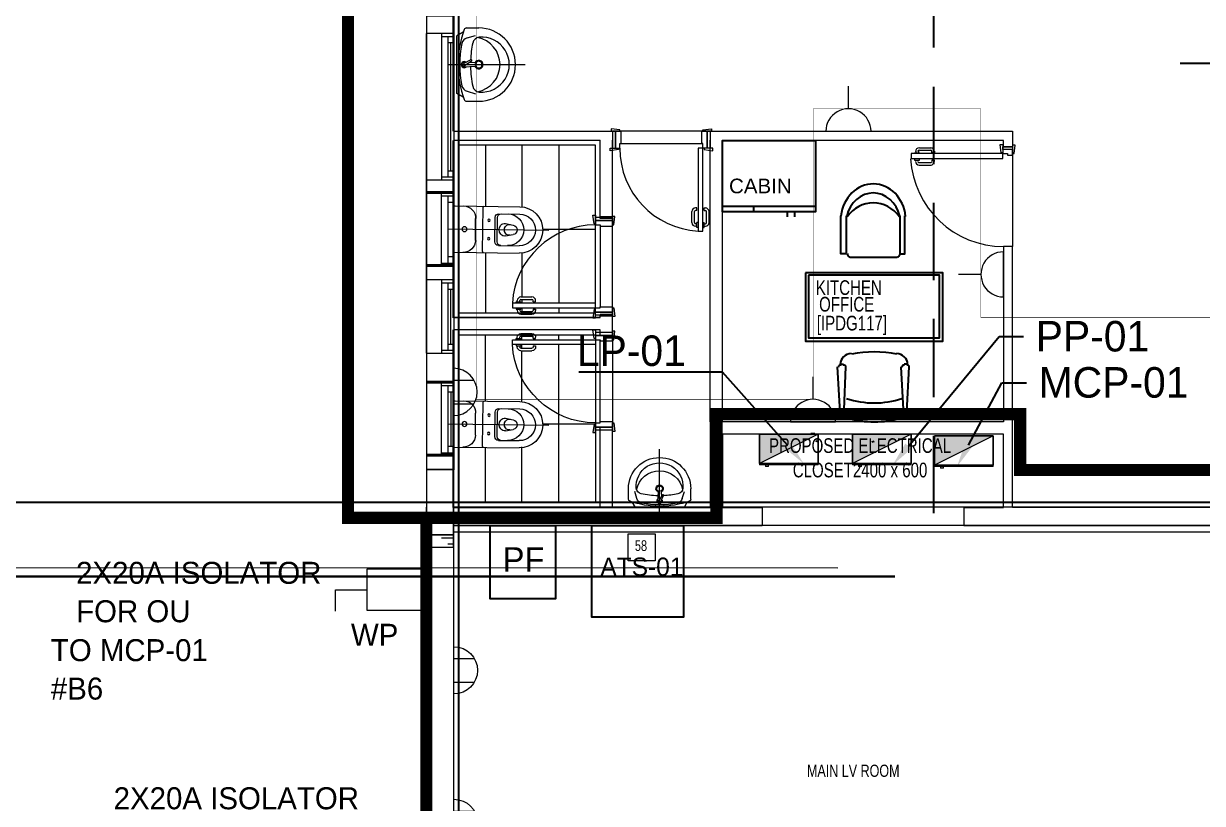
# Model space of a CAD drawing. Header units: metres. Extents: x 75097 to 220695, y -1557923 to -1361206.
# Drawn here: x 97054 to 106701, y -1391803 to -1385418 of the extents above; entities that cross this region are included whole.
import ezdxf
from ezdxf import colors
from ezdxf.entities.mleader import LeaderData, LeaderLine
from ezdxf.math import Vec2, Vec3

# ---------------------------------------------------------------- set-up
doc = ezdxf.new("R2010")
doc.units = ezdxf.units.M
for name, pattern in [('A-100 - Copy$0$DASHED2', [0.375, 0.25, -0.125]), ('DASHED2', [0.375, 0.25, -0.125]), ('Hidden 1_5', [0.0022, 0.0015, -0.0007])]:
    doc.linetypes.add(name, pattern=pattern)
doc.layers.get('0').update_dxf_attribs({"lineweight": 0})
for name, color, linetype, lineweight in [('A-100 - Copy$0$72_EGR_BASE_TEXT', 8, 'Continuous', 0), ('A-100 - Copy$0$_KTI_CONTROL', 8, 'Continuous', 0), ('A-100 - Copy$0$Aluminum', 8, 'Continuous', 0), ('A-100 - Copy$0$car', 8, 'Continuous', 0), ('A-100 - Copy$0$Medical Equipment and Furniture', 8, 'Continuous', 0), ('A-100 - Copy$0$Proj', 8, 'Continuous', 0), ('A-100 - Copy$0$SANIT', 8, 'Continuous', 0), ('A-100 - Copy$0$Structure', 8, 'Continuous', 9), ('A-100 - Copy$0$Walls', 8, 'Continuous', 0), ('A-100 - Copy$0$Wooden Joinery', 8, 'Continuous', 0), ('A-DETL-GENF-3', 85, 'Hidden 1_5', 9), ('A-DETL-GENF-4', 85, 'Continuous', 9), ('E-ELEC-EQPM-2', 85, 'Continuous', 15), ('E-LG', 245, 'Continuous', 30), ('Frame', 7, 'Continuous', 9)]:
    doc.layers.add(name, color=color, linetype=linetype, lineweight=lineweight)
for name, color, linetype in [('A-100 - Copy$0$axes', 8, 'Continuous'), ('A-100 - Copy$0$PDF_Geometry', 8, 'Continuous'), ('A-100 - Copy$0$PDF_Text', 8, 'Continuous'), ('A-100 - Copy$0$S-STRUC', 8, 'Continuous'), ('Fill Walls', 41, 'Continuous'), ('PD-VENT', 8, 'Continuous')]:
    doc.layers.add(name, color=color, linetype=linetype)
for name, color, linetype, lineweight, true_color in [('E-POWR', 7, 'Continuous', 9, 0x4e7e3e), ('E-POWR-IDEN _1-100_', 7, 'Continuous', 9, 0x4e7e3e), ('EXF', 7, 'Continuous', 0, 0x4e7e3e)]:
    doc.layers.add(name, color=color, linetype=linetype, lineweight=lineweight, true_color=true_color)
doc.styles.add('A-100 - Copy$0$PDF Arial', font='arial.ttf')
doc.styles.add('A-100 - Copy$0$X3G_ENTITY_257CFD', font='swisscl.ttf', dxfattribs={"height": 200})
doc.styles.add('A-100 - Copy$0$X3G_ENTITY_2587EA', font='swisscl.ttf', dxfattribs={"height": 200})
doc.styles.add('Optima_5', font='', dxfattribs={"height": 3.001645})
doc.styles.get("Standard").update_dxf_attribs({"font": 'GOTHIC.TTF'})
doc.styles.get('Optima_5').set_extended_font_data('Optima')

# ---------------------------------------------------------------- blocks, each defined once
blk = doc.blocks.new('NORMAL SOCKET')
at = {"layer": 'E-POWR'}
for p, q in [((0, 308), (0, 615)), ((-308, 0), (308, 0))]:
    blk.add_line(p, q, dxfattribs=at)
blk.add_ellipse((0, 0), major_axis=(33, 306), ratio=1, start_param=4.81904, end_param=7.960633, dxfattribs=at)
blk = doc.blocks.new('E-C-M-Panel Board-Power-Face Hosted - SLP Three Phase-Surface Mounted-3090884-EP-FP103')
at = {"layer": 'A-DETL-GENF-3'}
blk.add_hatch(color=256, dxfattribs=at).paths.add_polyline_path([(-39.5595, -31.1381), (-39.5595, -30.7381), (-39.7595, -30.7381)], flags=0)
at = {"layer": 'A-DETL-GENF-4'}
for p, q in [((-39.5595, -30.7381), (-39.7595, -30.7381)), ((-39.7595, -30.7381), (-39.7595, -31.1381)), ((-39.7595, -30.7381), (-39.5595, -30.7381)), ((-39.5595, -31.1381), (-39.7595, -30.7381)), ((-39.5595, -31.1381), (-39.5595, -30.7381)), ((-39.5595, -30.7381), (-39.5595, -31.1381)), ((-39.7595, -31.1381), (-39.5595, -31.1381))]:
    blk.add_line(p, q, dxfattribs=at)
at = {"layer": 'E-ELEC-EQPM-2'}
for p, q in [((-39.7795, -30.7981), (-39.7795, -30.7781)), ((-39.7695, -30.7781), (-39.7795, -30.7781)), ((-39.7695, -31.1381), (-39.7695, -30.7381)), ((-39.7595, -30.7381), (-39.7695, -30.7381)), ((-39.7595, -30.7381), (-39.7595, -31.1381)), ((-39.7595, -31.1381), (-39.7595, -30.7381)), ((-39.5595, -30.7381), (-39.7595, -30.7381)), ((-39.5595, -30.7381), (-39.5595, -31.1381)), ((-39.7795, -30.7981), (-39.7695, -30.7981)), ((-39.7695, -31.1381), (-39.7595, -31.1381)), ((-39.5595, -31.1381), (-39.7595, -31.1381))]:
    blk.add_line(p, q, dxfattribs=at)
blk = doc.blocks.new('WALL OUTLET')
at = {"layer": 'E-POWR', "extrusion": (9.94399e-05, 4.90741e-07, 1)}
blk.add_line((-193.4, 0, 0), (193.4, 0, 0), dxfattribs=at)
blk.add_line((-193.4, 0, 0), (193.4, 0, 0), dxfattribs=at)
at = {"layer": 'E-POWR', "extrusion": (9.94399e-05, 4.90741e-07, 1), "elevation": 0}
for points in [[(-96.7, 0), (-96.7, 167.5)], [(96.7, 0), (96.7, 167.5)]]:
    blk.add_lwpolyline(points, dxfattribs=at)
at = {"layer": 'E-POWR', "extrusion": (9.94399e-05, 4.90741e-07, 1)}
blk.add_arc((0, 0, 0), 193.4, 359.99626, 179.99626, dxfattribs=at)
blk = doc.blocks.new('MECH UPDATED')
at = {"layer": 'EXF', "color": 85, "elevation": 0}
for points in [[(101035.6, -1363352.2), (101035.5, -1363739)], [(101035.6, -1363448.9), (101203.1, -1363448.9)], [(101035.5, -1363642.3), (101203, -1363642.4)]]:
    blk.add_lwpolyline(points, dxfattribs=at)
at = {"layer": 'EXF', "color": 85}
blk.add_arc((101035.5, -1363545.6, 0), 193.4, 269.98538, 89.98538, dxfattribs=at)
blk = doc.blocks.new('GI-041_dwg__U120-3902841-GI-041')
at = {"layer": 'E-POWR', "flags": 128}
blk.add_lwpolyline([(-0.1145, 0), (0.1145, 0), (0.1145, 0.1572), (-0.1145, 0.1572)], close=True, dxfattribs=at)
blk.add_lwpolyline([(0.2354, 0.1613), (0.2354, 0.0786), (0.1145, 0.0786)], dxfattribs=at)
blk = doc.blocks.new('A-100 - Copy$0$A$C26754117')
at = {"layer": 'A-100 - Copy$0$car'}
for p, q in [((750, 820), (90, 820)), ((90, 720), (750, 720))]:
    blk.add_line(p, q, dxfattribs=at)
at = {"layer": 'A-100 - Copy$0$Wooden Joinery'}
for p, q in [((670, 71.2), (670, 161.2)), ((690, 71.2), (690, 161.2)), ((710, 191.2), (700, 191.2)), ((710, 171.2), (700, 171.2)), ((710, 171.2), (710, 191.2)), ((770, 191.2), (780, 191.2)), ((770, 171.2), (770, 191.2)), ((770, 171.2), (780, 171.2)), ((790, 71.2), (790, 161.2)), ((810, 71.2), (810, 161.2)), ((710, 61.2), (700, 61.2)), ((710, 41.2), (700, 41.2)), ((710, 31.2), (710, 71.2)), ((720, 71.2), (710, 71.2)), ((720, 31.2), (710, 31.2)), ((760, 71.2), (770, 71.2)), ((760, 31.2), (770, 31.2)), ((770, 31.2), (770, 71.2)), ((770, 61.2), (780, 61.2)), ((770, 41.2), (780, 41.2))]:
    blk.add_line(p, q, dxfattribs=at)
for points in [[(80, 820), (80, 830), (10, 840), (10, 820)], [(760, 820), (760, 830), (830, 840), (830, 820)], [(70, 680), (70, 670), (0, 660), (0, 680)], [(720, 680), (720, 1.2), (760, 1.2), (760, 680)], [(770, 680), (770, 670), (840, 660), (840, 680)]]:
    blk.add_lwpolyline(points, close=True, dxfattribs=at)
for points in [[(45, 680), (45, 820), (20, 820), (20, 680), (45, 680)], [(45, 680), (80, 680), (80, 720), (90, 720), (90, 820), (45, 820), (45, 680)], [(795, 680), (760, 680), (760, 720), (750, 720), (750, 820), (795, 820), (795, 680)], [(795, 680), (795, 820), (820, 820), (820, 680), (795, 680)]]:
    blk.add_lwpolyline(points, dxfattribs=at)
for centre, radius, start, end in [((760, 680), 680, 180, 266.62771), ((700, 161.2), 30, 90, 180), ((700, 161.2), 10, 90, 180), ((780, 161.2), 30, 0, 90), ((780, 161.2), 10, 0, 90), ((700, 71.2), 30, 180, 270), ((700, 71.2), 10, 180, 270), ((780, 71.2), 10, 270, 0), ((780, 71.2), 30, 270, 0)]:
    blk.add_arc(centre, radius, start, end, dxfattribs=at)
blk = doc.blocks.new('A-100 - Copy$0$lav-manta 60')
at = {"layer": 'A-100 - Copy$0$SANIT'}
for p, q in [((-0.2658, -0.0529), (-0.2358, 0)), ((-0.2358, 0), (0.2358, 0)), ((0, 0.04), (0, -0.56)), ((0.2658, -0.0529), (0.2358, 0)), ((-0.3, -0.0789), (-0.3, -0.18)), ((-0.2185, -0.0841), (-0.2383, -0.1537)), ((-0.015, -0.1473), (-0.0199, -0.064)), ((0.0274, -0.121), (-0.0078, -0.0673)), ((0.0389, -0.1142), (0.0087, -0.0575)), ((0.0191, -0.077), (0.0199, -0.064)), ((0.2185, -0.0841), (0.2383, -0.1537)), ((0.3, -0.0789), (0.3, -0.18)), ((0.015, -0.1473), (0.0174, -0.1057))]:
    blk.add_line(p, q, dxfattribs=at)
for centre, radius, start, end in [((-0.28, -0.0789), 0.02, 109.82288, 180), ((0, -0.8557), 0.8457, 70.17712, 109.82288), ((-0.1608, -0.1006), 0.06, 101.80862, 164.07939), ((0, -0.8696), 0.8457, 78.19138, 101.80862), ((0, -0.0617), 0.025, 320.74745, 220.36799), ((0, -0.0617), 0.02, 353.26708, 186.68201), ((0, -0.0617), 0.00966, 25.41267, 215.95772), ((0.1608, -0.1006), 0.06, 15.92061, 78.19138), ((0.28, -0.0789), 0.02, 0, 70.17712), ((0, -0.18), 0.3, 180, 0), ((0, -0.2039), 0.2252, 174.81422, 5.18578), ((-0.1645, -0.189), 0.06, 102.08826, 174.81422), ((0, -0.1282), 0.2252, 190.60973, 349.39027), ((0, -0.9572), 0.8457, 91.15716, 102.08826), ((0, -0.18), 0.035, 115.31059, 64.68941), ((0, -0.18), 0.0275, 117.14957, 62.85043), ((0, -0.1473), 0.015, 180, 0), ((0, -0.9572), 0.8457, 88.54856, 88.84398), ((0.0332, -0.1176), 0.00666, 210.68519, 30.68519), ((0, -0.9572), 0.8457, 77.91174, 87.42745), ((0.1645, -0.189), 0.06, 5.18578, 77.91174)]:
    blk.add_arc(centre, radius, start, end, dxfattribs=at)
blk = doc.blocks.new('A-100 - Copy$0$WC manta')
at = {"layer": 'A-100 - Copy$0$SANIT'}
for p, q in [((-0.13, 0.18), (-0.13, -0.18)), ((-0.12, 0.19), (0.41, 0.19)), ((0.109, 0.18), (0.109, -0.18)), ((0.209, 0.1), (0.209, -0.1)), ((0.229, 0.1), (0.229, -0.1)), ((0.239, 0.13), (0.41, 0.13)), ((-0.18, 0), (0.65, 0)), ((0.05, 0.09), (0.05, -0.09)), ((0.2955, 0.051), (0.3581, 0.0393)), ((0.2955, -0.051), (0.3581, -0.0393)), ((-0.12, -0.19), (0.41, -0.19)), ((0.239, -0.13), (0.41, -0.13))]:
    blk.add_line(p, q, dxfattribs=at)
for centre, radius in [((-0.04, 0), 0.02), ((0.159, 0.0752), 0.01), ((0.159, -0.0753), 0.01)]:
    blk.add_circle(centre, radius, dxfattribs=at)
for centre, radius, start, end in [((-0.12, 0.18), 0.01, 90, 180), ((-0.05, 0.09), 0.1, 0, 90), ((0.119, 0.18), 0.01, 90, 180), ((0.239, 0.1), 0.03, 90, 180), ((0.259, 0.1), 0.03, 90, 180), ((0.3147, 0), 0.13, 270, 90), ((0.41, 0), 0.19, 270, 90), ((0.41, 0), 0.13, 270, 90), ((0.3029, 0), 0.0588, 141.52497, 218.47503), ((0.2882, 0.0117), 0.04, 79.42885, 141.52497), ((0.3454, 0), 0.0588, 166.41759, 193.58241), ((0.3271, 0.0044), 0.04, 79.42885, 166.41759), ((0.3507, 0), 0.04, 280.57115, 79.42885), ((-0.05, -0.09), 0.1, 270, 0), ((0.2882, -0.0117), 0.04, 218.47503, 280.57115), ((0.3271, -0.0044), 0.04, 193.58241, 280.57115), ((-0.12, -0.18), 0.01, 180, 270), ((0.119, -0.18), 0.01, 180, 270), ((0.239, -0.1), 0.03, 180, 270), ((0.259, -0.1), 0.03, 180, 270)]:
    blk.add_arc(centre, radius, start, end, dxfattribs=at)
blk = doc.blocks.new('A-100 - Copy$0$A$C02230961')
at = {"layer": 'A-100 - Copy$0$_KTI_CONTROL', "color": 8}
for p, q in [((1158.2, -20320.8, -2.4), (1158.2, -19681.1, -2.4)), ((1258.2, -20320.8, -2.4), (1258.2, -19681.1, -2.4)), ((2058.2, -21986.2, -2.4), (2058.2, -19681.1, -2.4)), ((2158.2, -21987.1, -2.4), (2158.2, -19681.1, -2.4)), ((4532.3, -19736.3, -2.4), (4532.3, -20551.3, -2.4)), ((1158.2, -21133.6, -2.4), (1158.2, -21113.6, -2.4)), ((1258.2, -21278.6, -2.4), (1258.2, -21095.8, -2.4)), ((1158.2, -21278.6, -2.4), (1158.2, -21233.6, -2.4)), ((1158.2, -22687.1, -2.4), (1158.2, -22029.6, -2.4)), ((1258.2, -22687.1, -2.4), (1258.2, -22029.6, -2.4))]:
    blk.add_line(p, q, dxfattribs=at)
at = {"layer": 'A-100 - Copy$0$Aluminum'}
for p, q in [((-140, -18806.9, -2.4), (-140, -20006.9, -2.4)), ((-40, -18806.9, -2.4), (-40, -20006.9, -2.4)), ((-140, -18831.9, -2.4), (-40, -18831.9, -2.4)), ((-90, -18831.9, -2.4), (-90, -19981.9, -2.4)), ((-90, -18881.9, -2.4), (-40, -18881.9, -2.4)), ((-65, -19931.9, -2.4), (-65, -18881.9, -2.4)), ((-90, -19931.9, -2.4), (-40, -19931.9, -2.4)), ((-140, -19981.9, -2.4), (-40, -19981.9, -2.4)), ((-140, -20824.9, -1.9), (-140, -21424.9, -1.9)), ((-40, -20824.9, -1.9), (-40, -21424.9, -1.9)), ((-140, -20849.9, -1.9), (-40, -20849.9, -1.9)), ((-90, -20849.9, -1.9), (-90, -21399.9, -1.9)), ((-90, -20899.9, -1.9), (-40, -20899.9, -1.9)), ((-65, -21349.9, -1.9), (-65, -20899.9, -1.9)), ((-140, -21399.9, -1.9), (-40, -21399.9, -1.9)), ((-90, -21349.9, -1.9), (-40, -21349.9, -1.9)), ((-140, -22935.9, -2.4), (-40, -22935.9, -2.4)), ((-90, -22985.9, -2.4), (-40, -22985.9, -2.4))]:
    blk.add_line(p, q, dxfattribs=at)
at = {"layer": 'A-100 - Copy$0$PDF_Geometry', "lineweight": 5, "elevation": -2.4}
for points in [[(11262.7, -8355.8), (7463.2, -8355.8), (7463.2, -7978.5), (6931, -7978.5), (6931, -22687.1), (4532.3, -22687.1)], [(-42.7, -19607.9), (-42.7, -18665.7), (-265, -18665.7), (-265, -20108.5), (-42.7, -20108.5), (-42.7, -19682)], [(-89.4, -19062.2), (422.6, -19062.2)], [(-265, -19608.3), (-265, -23011.5), (-42.7, -23011.5), (-42.7, -22836.3), (2483.2, -22836.3)], [(-42.7, -19607.9), (1328.2, -19607.9)], [(1988.2, -19607.9), (4532.3, -19607.9)], [(4532.3, -19607.9), (4532.3, -19736.3), (4458.2, -19736.3), (4458.2, -19682), (2158.2, -19682)], [(1158.2, -19682), (-42.7, -19682)], [(-42.7, -19688.8), (-42.7, -20888.1)], [(1118.2, -21014.6), (1118.2, -19722), (-2.7, -19722), (-2.7, -20279.3), (-2.7, -21094.6), (1118.2, -21094.6), (1118.2, -21054.6)], [(220.1, -19722), (220.1, -20221.8)], [(516.6, -19722), (516.6, -20226.5)], [(819.8, -19722), (819.8, -21014.6)], [(3744, -19783.5), (3744, -19770)], [(3764.2, -19783.5), (3764.2, -19770)], [(3770.9, -19743.1), (3865.3, -19743.1)], [(3770.9, -19763.3), (3865.3, -19763.3)], [(3892.2, -19770), (3892.2, -19783.5), (3872, -19783.5), (3872, -19770)], [(3730.5, -19790.2), (3730.5, -19783.5), (3770.9, -19783.5), (3770.9, -19790.2)], [(3730.5, -19830.7), (3730.5, -19844.1), (3770.9, -19844.1), (3770.9, -19830.7)], [(3744, -19844.1), (3744, -19850.9)], [(3764.2, -19844.1), (3764.2, -19850.9)], [(3770.9, -19864.4), (3865.3, -19864.4)], [(3892.2, -19850.9), (3892.2, -19844.1), (3872, -19844.1), (3872, -19850.9)], [(3770.9, -19884.6), (3865.3, -19884.6)], [(-143.7, -20108.5), (-143.7, -20708.1)], [(-143.7, -20135.4), (-42.7, -20135.4)], [(-89.8, -20135.4), (-89.8, -20687.9)], [(-89.8, -20189.3), (-42.7, -20189.3)], [(685, -20408.3), (1118.2, -20408.3)], [(-89.8, -20634), (-42.7, -20634)], [(220.1, -20601.8), (220.1, -21094.6)], [(516.6, -20604.6), (516.6, -20964.6)], [(4532.3, -22687.1), (4532.3, -20551.3), (4458.2, -20551.3), (4458.2, -21987.1)], [(-143.7, -20687.9), (-42.7, -20687.9)], [(516.6, -20984.6), (516.6, -21014.6)], [(516.6, -21054.6), (516.6, -21084.6)], [(819.8, -21054.6), (819.8, -21094.6)], [(1158.2, -21133.6), (-42.7, -21133.6)], [(1158.2, -21134.6), (-42.7, -21134.6)], [(1158.2, -21233.6), (-42.7, -21233.6)], [(1158.2, -21234.6), (-42.7, -21234.6)], [(1118.2, -21354.6), (1118.2, -22647.1), (-2.7, -22647.1), (-2.7, -22089.8), (-2.7, -21274.6), (1118.2, -21274.6), (1118.2, -21314.6)], [(220.1, -21816.7), (220.1, -21274.6)], [(516.6, -21314.6), (516.6, -21284.6)], [(819.8, -21314.6), (819.8, -21274.6)], [(516.6, -21384.6), (516.6, -21354.6)], [(516.6, -21821.4), (516.6, -21404.6)], [(819.8, -22647.1), (819.8, -21354.6)], [(-143.7, -21661), (-143.7, -22260.7)], [(-143.7, -21688), (-42.7, -21688)], [(-89.8, -21688), (-89.8, -22240.5)], [(-89.8, -21741.9), (-42.7, -21741.9)], [(-62.9, -22186.6), (-62.9, -21741.9)], [(2058.2, -21987.1), (2058.2, -22687.1)], [(4458.2, -21987.1), (2158.2, -21987.1)], [(685, -22003.2), (1118.2, -22003.2)], [(4458.2, -22687.1), (4458.2, -22087.1), (2158.2, -22087.1), (2158.2, -22687.1)], [(-89.8, -22186.6), (-42.7, -22186.6)], [(-143.7, -22240.5), (-42.7, -22240.5)], [(220.1, -22647.1), (220.1, -22198.6)], [(516.6, -22647.1), (516.6, -22191.9)], [(2483.2, -22687.1), (2483.2, -22836.3)], [(4133.2, -22687.1), (4133.2, -22836.3)], [(4133.2, -22836.3), (6931, -22836.3), (6931, -23011.5), (7079.2, -23011.5), (7079.2, -22910.4), (7079.2, -23011.5)]]:
    blk.add_lwpolyline(points, dxfattribs=at)
at = {"layer": 'A-100 - Copy$0$PDF_Geometry', "lineweight": 25, "elevation": -2.4}
for points in [[(-42.7, -19607.9), (-42.7, -13584.3)], [(-42.7, -21134.6), (-42.7, -19682)], [(2158.2, -20221.1), (2919.6, -20221.1)], [(2414.2, -20268.2), (2414.2, -20221.1)], [(2688.3, -20268.2), (2688.3, -20308.7)], [(2748.9, -20268.2), (2748.9, -20308.7)], [(3173.4, -20611.2), (3126.2, -20611.2), (3126.2, -20301.2)], [(3173.4, -20604.4), (3173.4, -20301.2)], [(3604.6, -20611.2), (3651.8, -20611.2), (3651.8, -20301.2)], [(3611.4, -20604.4), (3611.4, -20301.2)], [(3200.3, -20638.1), (3584.4, -20638.1)], [(2058.2, -22687.1), (-42.7, -22687.1), (-42.7, -21233.6)], [(3127.7, -21515.5), (3147.9, -21515.5)], [(3154.6, -21886), (3168.1, -21535.7)], [(3666.7, -21886), (3639.8, -21886), (3619.5, -21535.7)], [(3666.7, -21515.5), (3646.5, -21515.5)], [(3666.7, -21906.2), (3686.9, -21535.7)], [(-42.7, -21885.3), (-42.7, -22121.1)], [(2914.3, -22083.6), (2880.6, -22083.6)], [(2914.3, -22083.6), (2914.3, -22083.6)], [(3406.1, -22083.6), (3406.1, -22083.6)], [(2941.2, -22151), (2921, -22144.2)], [(3379.2, -22151), (3399.4, -22144.2)], [(2483.2, -22687.1), (2158.2, -22687.1)], [(4458.2, -22687.1), (4133.2, -22687.1)]]:
    blk.add_lwpolyline(points, dxfattribs=at)
at = {"layer": 'A-100 - Copy$0$PDF_Geometry', "elevation": -2.4}
for points in [[(3885.5, -18287.3), (3885.5, -18920.7)], [(3885.5, -19244.1), (3885.5, -19877.4)], [(3885.5, -20194.1), (3885.5, -20827.5)], [(3885.5, -21144.1), (3885.5, -21784.2)], [(3885.5, -22100.9), (3885.5, -22734.3)]]:
    blk.add_lwpolyline(points, dxfattribs=at)
at = {"layer": 'A-100 - Copy$0$PDF_Geometry', "lineweight": 18, "elevation": -2.4}
blk.add_lwpolyline([(-265, -20888.1), (-265, -19688.8)], dxfattribs=at)
at = {"layer": 'A-100 - Copy$0$PDF_Geometry', "lineweight": 25, "elevation": -2.4}
for points in [[(2919.6, -19682), (2919.6, -20268.2), (2158.2, -20268.2), (2158.2, -19682)], [(2836.5, -20766.1), (2836.5, -21325.4), (3961.7, -21325.4), (3961.7, -20766.1)], [(2863.5, -20786.4), (2863.5, -21298.4), (3934.8, -21298.4), (3934.8, -20786.4)]]:
    blk.add_lwpolyline(points, close=True, dxfattribs=at)
at = {"layer": 'A-100 - Copy$0$PDF_Geometry', "lineweight": 5, "elevation": -2.4}
for points in [[(4451.5, -19783.5), (4438, -19783.5), (4431.2, -19716.1), (4451.5, -19716.1)], [(4451.5, -19756.6), (4451.5, -19736.3), (4532.3, -19736.3), (4532.3, -19756.6), (4451.5, -19756.6), (4451.5, -19790.2), (4491.9, -19790.2), (4491.9, -19803.7), (4532.3, -19803.7), (4532.3, -19756.6)], [(4532.3, -19790.2), (4545.8, -19790.2), (4552.5, -19722.9), (4532.3, -19722.9)], [(4451.5, -19790.2), (3703.6, -19790.2), (3703.6, -19830.7), (4451.5, -19830.7)], [(-265, -22909.5), (-42.7, -22909.5), (-42.7, -22377.2), (-265, -22377.2)]]:
    blk.add_lwpolyline(points, close=True, dxfattribs=at)
at = {"layer": 'A-100 - Copy$0$PDF_Geometry', "lineweight": 40, "elevation": -2.4}
for points in [[(-42.7, -20108.5), (-265, -20108.5)], [(1258.2, -20313.6), (1158.2, -20313.6)], [(-42.7, -20708.1), (-265, -20708.1)], [(1258.2, -21113.6), (1158.2, -21113.6)], [(-42.7, -21661), (-265, -21661)], [(-42.7, -22260.7), (-265, -22260.7)]]:
    blk.add_lwpolyline(points, dxfattribs=at)
at = {"layer": 'A-100 - Copy$0$PDF_Geometry', "lineweight": 25, "elevation": -2.4}
blk.add_lwpolyline([(3157.2, -21951.4, -0.32031), (3120.9, -21906.2), (3100.7, -21535.7)], format="xyb", dxfattribs=at)
at = {"layer": 'A-100 - Copy$0$PDF_Geometry', "lineweight": 5}
for centre, radius, start, end in [((3767.6, -19773.4, -2.4), 30.3, 90.00002, 179.99998), ((3767.6, -19773.4, -2.4), 10.1, 89.99986, 180.00014), ((3861.9, -19773.4, -2.4), 30.3, 0.00002, 89.99998), ((3861.9, -19773.4, -2.4), 10.1, 359.99986, 90.00014), ((4459.5, -19788.3, -2.4), 763, 183.40824, 269.90059), ((3767.6, -19854.3, -2.4), 30.3, 180.00002, 269.99998), ((3767.6, -19854.3, -2.4), 10.1, 179.99986, 270.00014), ((3861.9, -19854.3, -2.4), 10.1, 269.99986, 0.00014), ((3861.9, -19854.3, -2.4), 30.3, 270.00002, 359.99998)]:
    blk.add_arc(centre, radius, start, end, dxfattribs=at)
at = {"layer": 'A-100 - Copy$0$PDF_Geometry', "lineweight": 25}
for centre, radius, start, end in [((3400.6, -22415, -2.4), 1000.6, 79.29963, 100.70037), ((3211.9, -21518.8, -2.4), 91, 89.64267, 179.28623), ((3582.5, -21518.8, -2.4), 91, 0.71377, 90.35733), ((3124.3, -21539, -2.4), 16.8, 75.48725, 181.82883), ((3151.3, -21539, -2.4), 16.8, 358.17117, 104.51275), ((3643.1, -21539, -2.4), 16.8, 75.48725, 181.82883), ((3670.1, -21539, -2.4), 16.8, 358.17117, 104.51275), ((3400.6, -21114.6, -2.4), 717.5, 251.57931, 288.42069), ((3400.6, -21161.8, -2.4), 825.3, 254.47482, 285.52518), ((3622.9, -21902.9, -2.4), 50.5, 286.41913, 357.46222)]:
    blk.add_arc(centre, radius, start, end, dxfattribs=at)
for points in [[(3393.8, -20038.5, -2.4), (3258.9, -20037.6, -2.4), (3144.8, -20150.7, -2.4), (3128.2, -20301.5, -2.4)], [(3656.8, -20304.8, -2.4), (3641.8, -20153.7, -2.4), (3528.7, -20039.3, -2.4), (3393.8, -20038.5, -2.4)], [(3392.4, -20112.6, -2.4), (3290.6, -20112.6, -2.4), (3201.4, -20190.9, -2.4), (3174.6, -20303.8, -2.4)], [(3610.1, -20303.8, -2.4), (3583.4, -20190.9, -2.4), (3494.2, -20112.6, -2.4), (3392.4, -20112.6, -2.4)], [(3392.4, -20193.4, -2.4), (3309.9, -20193.4, -2.4), (3231.5, -20235.1, -2.4), (3178.4, -20307.4, -2.4)], [(3606.3, -20307.4, -2.4), (3553.2, -20235.1, -2.4), (3474.9, -20193.4, -2.4), (3392.4, -20193.4, -2.4)], [(3180.1, -20607.8, -2.4), (3180.1, -20624.5, -2.4), (3190.7, -20638.1, -2.4), (3203.7, -20638.1, -2.4)], [(3587.8, -20638.1, -2.4), (3600.8, -20638.1, -2.4), (3611.4, -20624.5, -2.4), (3611.4, -20607.8, -2.4)]]:
    blk.add_open_spline(points, degree=3, dxfattribs=at)
at = {"layer": 'A-100 - Copy$0$Proj'}
for p, q in [((-265, -20006.9, -2.4), (-265, -18806.9, -2.4)), ((-265, -21424.9, -1.9), (-265, -20824.9, -1.9))]:
    blk.add_line(p, q, dxfattribs=at)
at = {"layer": 'A-100 - Copy$0$Structure', "elevation": -2.4}
blk.add_lwpolyline([(-265, -22910.9), (-40, -22910.9), (-40, -22380.9), (-265, -22380.9)], close=True, dxfattribs=at)
at = {"layer": 'A-100 - Copy$0$Walls'}
for p, q in [((-265, -17988.9, -2.4), (-265, -18806.9, -1.2)), ((-40, -17988.9, -2.4), (-40, -18806.9, -1.2)), ((-40, -18806.9, -1.2), (-265, -18806.9, -1.2)), ((-40, -20006.9, -1.2), (-265, -20006.9, -1.2)), ((-265, -20006.9, -1.2), (-265, -20824.9, 0.5)), ((-40, -20006.9, -1.2), (-40, -20824.9, 0.5)), ((-40, -20824.9, -1.9), (-265, -20824.9, -1.9)), ((-265, -21424.9, -1.9), (-40, -21424.9, -1.9)), ((-265, -21424.9, -1.9), (-265, -22380.9, 0)), ((-40, -21424.9, -1.9), (-40, -22380.9, 1.2)), ((-40, -22910.9, -2.4), (-265, -22910.9, -2.4))]:
    blk.add_line(p, q, dxfattribs=at)
at = {"layer": 'A-100 - Copy$0$Walls', "elevation": 2.4}
for points in [[(6933, -22685.9), (-40, -22685.9)], [(6933, -22835.9), (-40, -22835.9)]]:
    blk.add_lwpolyline(points, dxfattribs=at)
at = {"layer": 'A-100 - Copy$0$SANIT'}
for name, p, xscale, yscale, zscale, rotation in [('A-100 - Copy$0$lav-manta 60', (-15.7, -19062.2, -2.4), 1000.000000000223, 1000.000000000223, 1000.000000000223, 90.00000000000001), ('A-100 - Copy$0$WC manta', (87.3, -20410.1, -2.4), -999.9999999999998, 999.9999999999995, 999.9999999999995, 179.2337718720319), ('A-100 - Copy$0$WC manta', (87.3, -22005, -2.4), -999.9999999999998, 999.9999999999995, 999.9999999999995, 179.2337718720319), ('A-100 - Copy$0$lav-manta 60', (1643.7, -22687.1, -2.4), -850.0000000001897, 850.0000000001897, 850.0000000001897, 180)]:
    blk.add_blockref(name, p, dxfattribs=dict(at, xscale=xscale, yscale=yscale, zscale=zscale, rotation=rotation))
at = {"layer": 'A-100 - Copy$0$Wooden Joinery'}
blk.add_blockref('A-100 - Copy$0$A$C26754117', (1238.2, -20426.8, -2.4), dxfattribs=at)
at = {"layer": 'A-100 - Copy$0$Wooden Joinery', "rotation": 270.00000000108}
blk.add_blockref('A-100 - Copy$0$A$C26754117', (438.2, -20294.6, -2.4), dxfattribs=at)
at = {"layer": 'A-100 - Copy$0$Wooden Joinery', "xscale": -1, "rotation": 270.000000000254}
blk.add_blockref('A-100 - Copy$0$A$C26754117', (438.2, -22074.6, -2.4), dxfattribs=at)
at = {"layer": 'A-100 - Copy$0$72_EGR_BASE_TEXT', "char_height": 120, "attachment_point": 2, "style": 'A-100 - Copy$0$X3G_ENTITY_2587EA'}
for s, insert in [('KITCHEN', (3191.8, -20827.8, 0)), ('OFFICE', (3174.6, -20963.7, -2.4)), ('[IPDG117]', (3217.2, -21118.5, 0))]:
    blk.add_mtext(s, dxfattribs=dict(at, insert=insert))
at = {"layer": 'A-100 - Copy$0$Medical Equipment and Furniture', "insert": (1491.3, -22956.5, -2.4), "char_height": 87.47, "attachment_point": 2, "style": 'A-100 - Copy$0$X3G_ENTITY_257CFD'}
blk.add_mtext('58', dxfattribs=at)
at = {"layer": 'A-100 - Copy$0$PDF_Text', "insert": (2212.1, -20117.3, -2.4), "char_height": 120, "attachment_point": 7, "style": 'A-100 - Copy$0$PDF Arial'}
blk.add_mtext('CABIN', dxfattribs=at)
at = {"layer": 'A-100 - Copy$0$S-STRUC', "linetype": 'A-100 - Copy$0$DASHED2', "ltscale": 10, "insert": (3284.1, -22121.1, -2.4), "char_height": 120, "attachment_point": 2, "style": 'A-100 - Copy$0$X3G_ENTITY_2587EA'}
blk.add_mtext('PROPOSED ELECTRICAL \\PCLOSET2400 x 600', dxfattribs=at)
blk = doc.blocks.new('A-100 - Copy')
at = {"layer": 'A-100 - Copy$0$Aluminum'}
for p, q in [((100475.3, -1385498.7, 0), (100475.3, -1386698.7, 0)), ((100575.3, -1385498.7, 0), (100575.3, -1386698.7, 0)), ((100475.3, -1385523.7, 0), (100575.3, -1385523.7, 0)), ((100525.3, -1385523.7, 0), (100525.3, -1386673.7, 0)), ((100525.3, -1385573.7, 0), (100575.3, -1385573.7, 0)), ((100550.3, -1386623.7, 0), (100550.3, -1385573.7, 0)), ((100475.3, -1386673.7, 0), (100575.3, -1386673.7, 0)), ((100525.3, -1386623.7, 0), (100575.3, -1386623.7, 0)), ((100475.3, -1387516.7, 0.4), (100475.3, -1388116.7, 0.4)), ((100475.3, -1387541.7, 0.4), (100575.3, -1387541.7, 0.4)), ((100525.3, -1387541.7, 0.4), (100525.3, -1388091.7, 0.4)), ((100575.3, -1387516.7, 0.4), (100575.3, -1388116.7, 0.4)), ((100525.3, -1387591.7, 0.4), (100575.3, -1387591.7, 0.4)), ((100550.3, -1388041.7, 0.4), (100550.3, -1387591.7, 0.4)), ((100475.3, -1388091.7, 0.4), (100575.3, -1388091.7, 0.4)), ((100525.3, -1388041.7, 0.4), (100575.3, -1388041.7, 0.4))]:
    blk.add_line(p, q, dxfattribs=at)
at = {"layer": 'A-100 - Copy$0$axes'}
for p, q in [((100615.3, -1477297.4, 2.4), (100615.3, -1366691.8, 2.4)), ((119297.1, -1389337.7, 0), (95545.4, -1389337.7, 0))]:
    blk.add_line(p, q, dxfattribs=at)
at = {"layer": 'A-100 - Copy$0$Medical Equipment and Furniture', "elevation": 0}
blk.add_lwpolyline([(102001.4, -1389595), (102223.4, -1389595), (102223.4, -1389817), (102001.4, -1389817), (102001.4, -1389595)], dxfattribs=at)
at = {"layer": 'A-100 - Copy$0$Proj'}
for p, q in [((100350.3, -1386698.7, 0), (100350.3, -1385498.7, 0)), ((100350.3, -1388116.7, 0.4), (100350.3, -1387516.7, 0.4))]:
    blk.add_line(p, q, dxfattribs=at)
at = {"layer": 'A-100 - Copy$0$Structure', "elevation": 0}
blk.add_lwpolyline([(100350.3, -1389602.7), (100575.3, -1389602.7), (100575.3, -1389072.7), (100350.3, -1389072.7)], close=True, dxfattribs=at)
at = {"layer": 'A-100 - Copy$0$Walls'}
for p, q in [((100350.3, -1384680.7, 0), (100350.3, -1385498.7, 1.2)), ((100575.3, -1384680.7, 0), (100575.3, -1385498.7, 1.2)), ((100575.3, -1385498.7, 1.2), (100350.3, -1385498.7, 1.2)), ((100575.3, -1386698.7, 1.2), (100350.3, -1386698.7, 1.2)), ((100350.3, -1386698.7, 1.2), (100350.3, -1387516.7, 2.8)), ((100575.3, -1386698.7, 1.2), (100575.3, -1387516.7, 2.8)), ((100575.3, -1387516.7, 0.4), (100350.3, -1387516.7, 0.4)), ((100350.3, -1388116.7, 0.4), (100575.3, -1388116.7, 0.4)), ((100350.3, -1388116.7, 0.4), (100350.3, -1389072.7, 2.4)), ((100575.3, -1388116.7, 0.4), (100575.3, -1389072.7, 3.5))]:
    blk.add_line(p, q, dxfattribs=at)
for points, elevation in [([(100350.3, -1393672.7), (100350.3, -1393672.7), (100350.3, -1389377.7)], 0), ([(107548.3, -1389377.7), (100575.3, -1389377.7)], 4.7), ([(100575.3, -1389577.7), (107498.3, -1389577.7)], 0), ([(107523.3, -1391346.5), (107523.3, -1393551.7), (100575.3, -1393551.7), (100575.3, -1389602.7)], 0)]:
    blk.add_lwpolyline(points, dxfattribs=dict(at, elevation=elevation))
blk.add_blockref('A-100 - Copy$0$A$C02230961', (100615.3, -1366691.8, 2.4))
at = {"layer": 'A-100 - Copy$0$72_EGR_BASE_TEXT', "insert": (103843.8, -1391485.2, -2.4), "char_height": 100, "attachment_point": 2, "style": 'A-100 - Copy$0$X3G_ENTITY_2587EA'}
blk.add_mtext_dynamic_manual_height_columns('MAIN LV ROOM', width=3575.323, gutter_width=177, heights=[0], dxfattribs=at)
at = {"layer": 'A-100 - Copy$0$Medical Equipment and Furniture', "insert": (102106.6, -1389648.3, 0), "char_height": 87.47, "attachment_point": 2, "style": 'A-100 - Copy$0$X3G_ENTITY_257CFD'}
blk.add_mtext('58', dxfattribs=at)
blk = doc.blocks.new('A$Ce6586b32')
at = {"layer": 'Frame', "elevation": -2.4}
blk.add_lwpolyline([(9748.4, 77858.7), (-10318.5, 77866.3)], dxfattribs=at)

msp = doc.modelspace()

# ---------------------------------------------------------------- linework, layer by layer
at = {"layer": 'E-POWR', "color": 240, "linetype": 'DASHED2', "ltscale": 500, "true_color": 0xf10e52, "const_width": 100}
msp.add_lwpolyline([(99709.5, -1369406.3), (116033, -1369406.3), (116033, -1375232.9), (107813.3, -1375232.9), (107813.3, -1389072.7), (105210.1, -1389072.7), (105210.1, -1388615.8), (102724.5, -1388615.8), (102724.5, -1389463.8), (99709.5, -1389463.8), (99709.5, -1369406.3)], dxfattribs=at)
at = {"layer": 'E-POWR', "const_width": 3}
msp.add_lwpolyline([(107882.9, -1385734), (107882.9, -1386259.7), (107363.7, -1386259.7), (107363.7, -1387822.9), (104888.9, -1387822.9), (104888.9, -1386115.2), (103803.9, -1386115.2), (103514.7, -1386115.2), (103514.7, -1388494.3), (100759.9, -1388494.3), (100759.9, -1381816.2), (100746.6, -1377388.4), (102060.9, -1377388.4), (103176.8, -1377387.3), (103176.8, -1376015), (107361.7, -1376015), (107361.7, -1374863), (111107.9, -1374863)], dxfattribs=at)
at = {"layer": 'E-POWR', "color": 240, "linetype": 'DASHED2', "ltscale": 500, "true_color": 0xf10e52, "const_width": 100, "elevation": 0}
msp.add_lwpolyline([(115595.3, -1375232.9), (115595.3, -1391802.7), (116997.3, -1391802.7), (116997.2, -1396837.7), (115052.2, -1396837.7), (115298.3, -1426617.7), (94944.9, -1426713.6), (95011.4, -1395531.3), (100350.3, -1395542.7), (100350.3, -1389463.8)], dxfattribs=at)
at = {"layer": 'Fill Walls', "color": 85, "elevation": 0}
for points in [[(100872.6, -1389528.1), (101406, -1389528.1), (101406, -1390128.1), (100872.6, -1390128.1)], [(101705, -1389528.1), (102455, -1389528.1), (102455, -1390278.1), (101705, -1390278.1)]]:
    msp.add_lwpolyline(points, close=True, dxfattribs=at)

# ---------------------------------------------------------------- block references
at = {"color": 85, "xscale": 2127.341102341351, "yscale": 2127.341102341351, "zscale": 2127.341102341351, "rotation": 180}
msp.add_blockref('GI-041_dwg__U120-3902841-GI-041', (100106.7, -1389885.5, 0), dxfattribs=at)
at = {"layer": 'E-ELEC-EQPM-2', "color": 85, "xscale": 1200, "yscale": 1200, "zscale": 1200, "rotation": 89.99999999999999}
for p in [(66191.5, -1341307.6, 0), (66952.8, -1341307.6, 0), (67623.5, -1341321.1, 0)]:
    msp.add_blockref('E-C-M-Panel Board-Power-Face Hosted - SLP Three Phase-Surface Mounted-3090884-EP-FP103', p, dxfattribs=at)
at = {"layer": 'E-POWR', "color": 85, "xscale": 0.6, "yscale": 0.6, "zscale": 0.6}
for p in [(103804.4, -1386299.8, 0), (103514.7, -1388678.9, 0)]:
    msp.add_blockref('NORMAL SOCKET', p, dxfattribs=at)
at = {"layer": 'E-POWR', "color": 85, "xscale": 0.6, "yscale": 0.6, "zscale": 0.6, "rotation": 90}
msp.add_blockref('NORMAL SOCKET', (105073.5, -1387471.5, 0), dxfattribs=at)
at = {"layer": 'EXF', "color": 85}
msp.add_blockref('MECH UPDATED', (-462.9, -24888.1, 0), dxfattribs=at)
at = {"layer": 'PD-VENT', "color": 85, "xscale": -1, "rotation": 270}
for p in [(100575.4, -1390713, -1.3), (100575.3, -1391961.7, 0.8)]:
    msp.add_blockref('WALL OUTLET', p, dxfattribs=at)

# ---------------------------------------------------------------- texts
at = {"layer": 'E-POWR-IDEN _1-100_', "attachment_point": 1, "rotation": 360, "line_spacing_factor": 1.047943, "style": 'Optima_5'}
for s, insert, char_height, width in [('2X20A ISOLATOR\\PFOR OU', (97483.9, -1389824.6, 2.4), 180.099, 2475.925), ('WP', (99733.2, -1390332, 0), 180.1, 3.637978807091713e-12), ('TO MCP-01 \\P#B6', (97277.1, -1390457.8, 0), 180.1, 2475.925), ('2X20A ISOLATOR\\PFOR OU', (97791.2, -1391670.4, 3.5), 180.099, 2475.925)]:
    msp.add_mtext(s, dxfattribs=dict(at, insert=insert, char_height=char_height, width=width))
at = {"layer": 'Fill Walls', "color": 85, "attachment_point": 1}
for s, insert, char_height in [('PF', (100975, -1389704.7, 0), 200), ('ATS-01', (101774.2, -1389789.7, 0), 150)]:
    msp.add_mtext_dynamic_manual_height_columns(s, width=1178.884, gutter_width=1, heights=[445.1], dxfattribs=dict(at, insert=insert, char_height=char_height))

# ---------------------------------------------------------------- leaders
at = {"layer": 'E-POWR'}
ml = msp.add_multileader_mtext('Standard', dxfattribs=at)
ml.set_content('CEILING OPENING 800x200mm', color=256)
ml.set_leader_properties()
ml.build(insert=Vec2(0, 0))
ml.multileader.update_dxf_attribs({"text_right_attachment_type": 6, "dogleg_length": 200, "arrow_head_size": 200})
ctx = ml.context
ctx.base_point, ctx.char_height, ctx.arrow_head_size, ctx.landing_gap_size, ctx.plane_origin = Vec3(107261.6, -1385573.5, -7.2), 250, 200, 100, Vec3(111671.6, -1385048.1, -7.2)
ctx.right_attachment, ctx.text_align_type = 6, 2
notes = []
notes.append((ctx, [(1, (1, 1, 0), (110662.9, -1385745.4, -7.2), (-1, 0), 200, [(0, [(111140.7, -1386440.7, -7.2)], 0, [])])]))
ctx.mtext.insert, ctx.mtext.width, ctx.mtext.alignment, ctx.mtext.flow_direction = Vec3(110197.6, -1385442.2, -7.2), 3804.899, 3, 5
ml = msp.add_multileader_mtext('Standard', dxfattribs=at)
ml.set_content('PP-01', color=256)
ml.set_leader_properties()
ml.build(insert=Vec2(0, 0))
ml.multileader.update_dxf_attribs({"text_right_attachment_type": 6, "dogleg_length": 200, "arrow_head_size": 200})
ctx = ml.context
ctx.base_point, ctx.char_height, ctx.arrow_head_size, ctx.landing_gap_size, ctx.plane_origin = Vec3(105236.8, -1387980.6, 0), 250, 200, 100, Vec3(104669.2, -1389393.4, 0)
ctx.right_attachment = 6
notes.append((ctx, [(0, (1, 1, 0), (105036.8, -1387980.6, 0), (1, 0), 200, [(0, [(104167.4, -1389030.9, 0)], 0, [])])]))
ctx.mtext.insert, ctx.mtext.width, ctx.mtext.flow_direction = Vec3(105336.8, -1387852.4, 0), 913.96, 5
ml = msp.add_multileader_mtext('Standard', dxfattribs=at)
ml.set_content('LP-01', color=256)
ml.set_leader_properties()
ml.build(insert=Vec2(0, 0))
ml.multileader.update_dxf_attribs({"text_right_attachment_type": 6, "dogleg_length": 200, "arrow_head_size": 200})
ctx = ml.context
ctx.base_point, ctx.char_height, ctx.arrow_head_size, ctx.landing_gap_size, ctx.plane_origin = Vec3(101615.5, -1388099.2, 0), 250, 200, 100, Vec3(104669.2, -1389720.2, 0)
ctx.right_attachment, ctx.text_align_type = 6, 2
notes.append((ctx, [(1, (1, 1, 0), (102773.9, -1388271.1, 0), (-1, 0), 200, [(0, [(103437.6, -1389018.9, 0)], 0, [])])]))
ctx.mtext.insert, ctx.mtext.width, ctx.mtext.alignment, ctx.mtext.flow_direction = Vec3(102473.9, -1387971.1, 0), 868.262, 3, 5
ml = msp.add_multileader_mtext('Standard', dxfattribs=at)
ml.set_content('MCP-01', color=256)
ml.set_leader_properties()
ml.build(insert=Vec2(0, 0))
ml.multileader.update_dxf_attribs({"text_right_attachment_type": 6, "dogleg_length": 200, "arrow_head_size": 200})
ctx = ml.context
ctx.base_point, ctx.char_height, ctx.arrow_head_size, ctx.landing_gap_size, ctx.plane_origin = Vec3(105261, -1388358.7, 0), 250, 200, 100, Vec3(104693.3, -1389044.5, 0)
ctx.right_attachment = 6
notes.append((ctx, [(0, (1, 1, 0), (105061, -1388358.7, 0), (1, 0), 200, [(0, [(104693.3, -1389044.5, 0)], 0, [])])]))
ctx.mtext.insert, ctx.mtext.width, ctx.mtext.flow_direction = Vec3(105361, -1388230.5, 0), 1332.272, 5
for ctx, leaders in notes:
    for number, flags, end, landing, length, lines in leaders:
        leader = LeaderData()
        leader.index, (leader.has_last_leader_line, leader.has_dogleg_vector, leader.attachment_direction) = number, flags
        leader.last_leader_point, leader.dogleg_vector, leader.dogleg_length = Vec3(end), Vec3(landing), length
        for number, points, colour, breaks in lines:
            line = LeaderLine()
            line.index, line.vertices, line.color, line.breaks = number, Vec3.list(points), colors.encode_raw_color(colour), breaks
            leader.lines.append(line)
        ctx.leaders.append(leader)

# ---------------------------------------------------------------- next in the draw order: block references
msp.add_blockref('A-100 - Copy', (0, 0))

# ---------------------------------------------------------------- next in the draw order: linework, layer by layer
at = {"layer": 'E-LG', "elevation": 2.4}
msp.add_lwpolyline([(83650.5, -1460432.6), (83650.5, -1389943.5), (104185.2, -1389943.5)], dxfattribs=at)

# ---------------------------------------------------------------- next in the draw order: block references
at = {"layer": 'E-LG'}
msp.add_blockref('A$Ce6586b32', (93969, -1467736.4, 2.4), dxfattribs=at)

doc.saveas('drawing.dxf')
